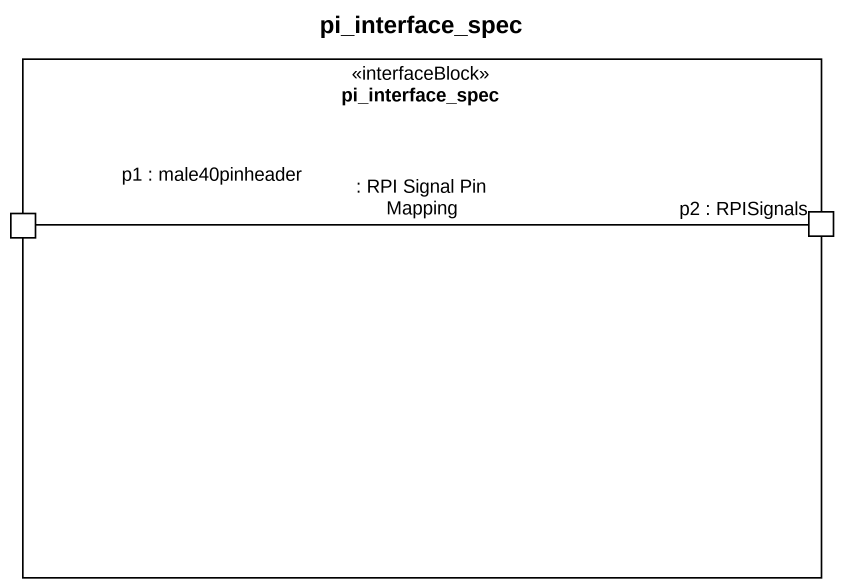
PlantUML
@startuml
title pi_interface_spec
rectangle pi_interface_spec <<interfaceBlock>> {
  port "p1 : male40pinheader" as p1_male40pinheader
  port "p2 : RPISignals" as p2_RPISignals
}
p2_RPISignals -left- p1_male40pinheader : : RPI Signal Pin Mapping
@enduml
